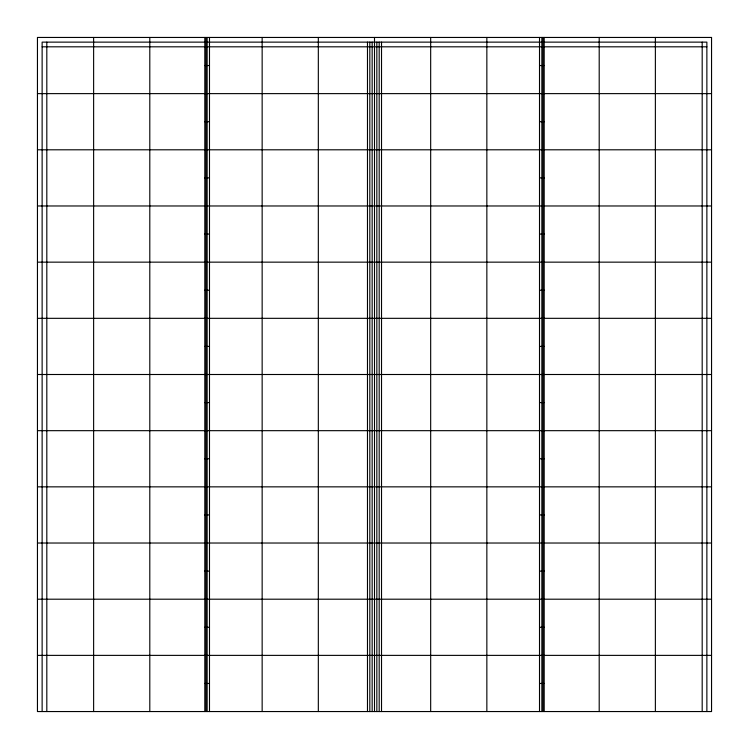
<?xml version="1.0" encoding="UTF-8"?>
<svg xmlns="http://www.w3.org/2000/svg" width="749" height="749" viewBox="0 0 749 749"><rect width="100%" height="100%" fill="white"/><g stroke="black" fill="none" stroke-linecap="round" stroke-linejoin="round"><path stroke-width="1.12" d="M42.131 46.812L706.869 46.812M204.805 65.538L209.486 65.538M539.514 65.538L544.195 65.538M37.45 93.625L711.55 93.625M204.805 121.713L209.486 121.713M539.514 121.713L544.195 121.713M37.45 149.8L711.55 149.8M204.805 177.888L209.486 177.888M539.514 177.888L544.195 177.888M37.45 205.975L711.55 205.975M204.805 234.062L209.486 234.062M539.514 234.062L544.195 234.062M37.45 262.15L711.55 262.15M204.805 290.238L209.486 290.238M539.514 290.238L544.195 290.238M37.45 318.325L711.55 318.325M204.805 346.413L209.486 346.413M539.514 346.413L544.195 346.413M37.45 374.5L711.55 374.5M204.805 402.588L209.486 402.588M539.514 402.588L544.195 402.588M37.45 430.675L711.55 430.675M204.805 458.762L209.486 458.762M539.514 458.762L544.195 458.762M37.45 486.85L711.55 486.85M204.805 514.938L209.486 514.938M539.514 514.938L544.195 514.938M37.45 543.025L711.55 543.025M204.805 571.113L209.486 571.113M539.514 571.113L544.195 571.113M37.45 599.2L711.55 599.2M204.805 627.288L209.486 627.288M539.514 627.288L544.195 627.288M37.45 655.375L711.55 655.375M204.805 683.462L209.486 683.462M539.514 683.462L544.195 683.462M706.869 711.55L706.869 42.131L42.131 42.131L42.131 711.55M702.188 42.131L702.188 711.55M655.375 37.45L655.375 711.55M599.2 37.45L599.2 711.55M544.195 37.45L544.195 711.55M543.025 37.45L543.025 711.55M541.855 37.45L541.855 711.55M539.514 37.45L539.514 711.55M486.85 37.45L486.85 711.55M430.675 37.45L430.675 711.55M381.522 42.131L381.522 711.55M379.181 42.131L379.181 711.55M376.841 42.131L376.841 711.55M374.5 37.45L374.5 711.55M372.159 42.131L372.159 711.55M369.819 42.131L369.819 711.55M367.478 42.131L367.478 711.55M318.325 37.45L318.325 711.55M262.15 37.45L262.15 711.55M209.486 37.45L209.486 711.55M207.145 37.45L207.145 711.55M205.975 37.45L205.975 711.55M204.805 37.45L204.805 711.55M149.8 37.45L149.8 711.55M93.625 37.45L93.625 711.55M46.812 42.131L46.812 711.55M711.55 37.45L37.45 37.45L37.45 711.55L711.55 711.55L711.55 37.45"/></g></svg>
